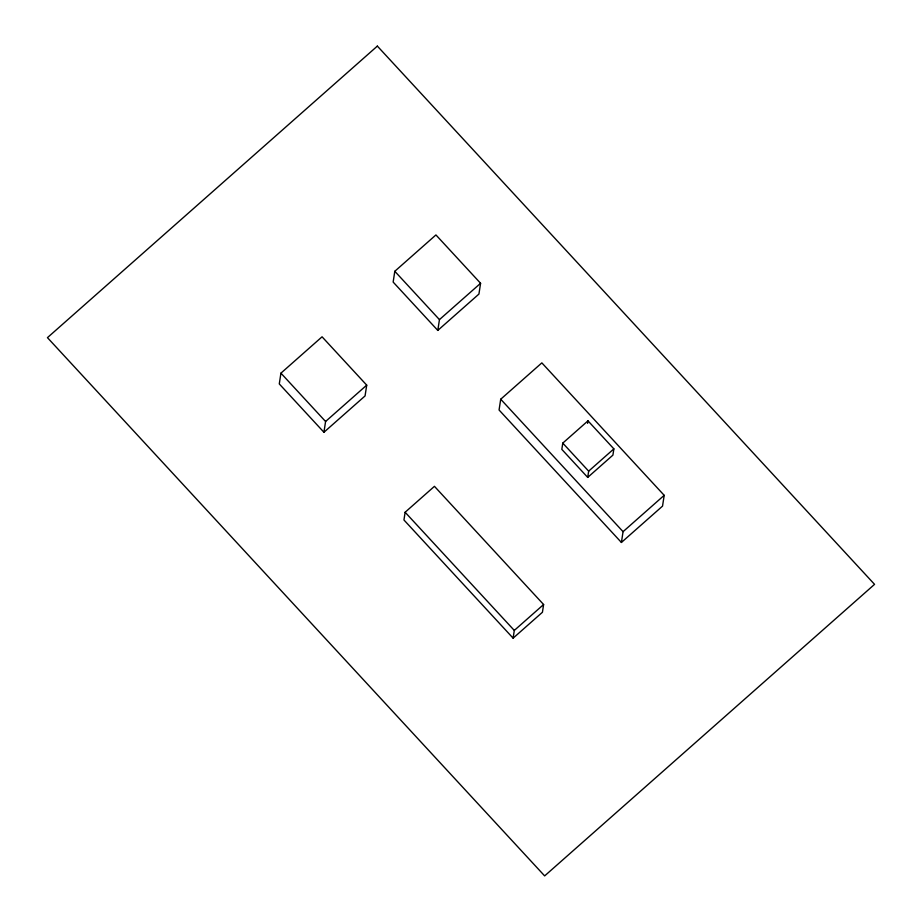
<?xml version="1.0" encoding="UTF-8"?>
<svg xmlns="http://www.w3.org/2000/svg" width="922" height="922" viewBox="0 0 922 922"><rect width="100%" height="100%" fill="white"/><g stroke="black" fill="none" stroke-linecap="round" stroke-linejoin="round"><path stroke-width="1.38" d="M280.933 373.156L279.285 383.932L323.933 432.268L365.066 395.93L366.714 385.142L322.066 336.807L280.933 373.156L325.581 421.492L323.933 432.268M394.8 271.287L393.152 282.074L437.8 330.41L478.933 294.06L480.581 283.285L435.933 234.937L394.8 271.287L439.448 319.623L437.8 330.41M405.127 512.252L403.951 519.985L513.116 638.162L542.436 612.254L543.611 604.521L434.446 486.332L405.127 512.252L514.292 630.429L513.116 638.162M500.715 399.226L499.067 410.002L621.405 542.459L662.538 506.109L664.186 495.321L541.848 362.876L500.715 399.226L623.065 531.671L621.405 542.459M562.777 443.113L561.821 449.371L587.706 477.4L612.911 455.122L613.868 448.864L587.982 420.847L562.777 443.113L588.662 471.142L587.706 477.4M587.602 423.348L587.982 420.847M439.448 319.623L480.581 283.285M325.581 421.492L366.714 385.142M588.662 471.142L613.868 448.864M623.065 531.671L664.186 495.321M514.292 630.429L543.611 604.521M377.352 46.1L47.448 337.648L544.648 875.9L874.552 584.352L377.352 46.1"/></g></svg>
